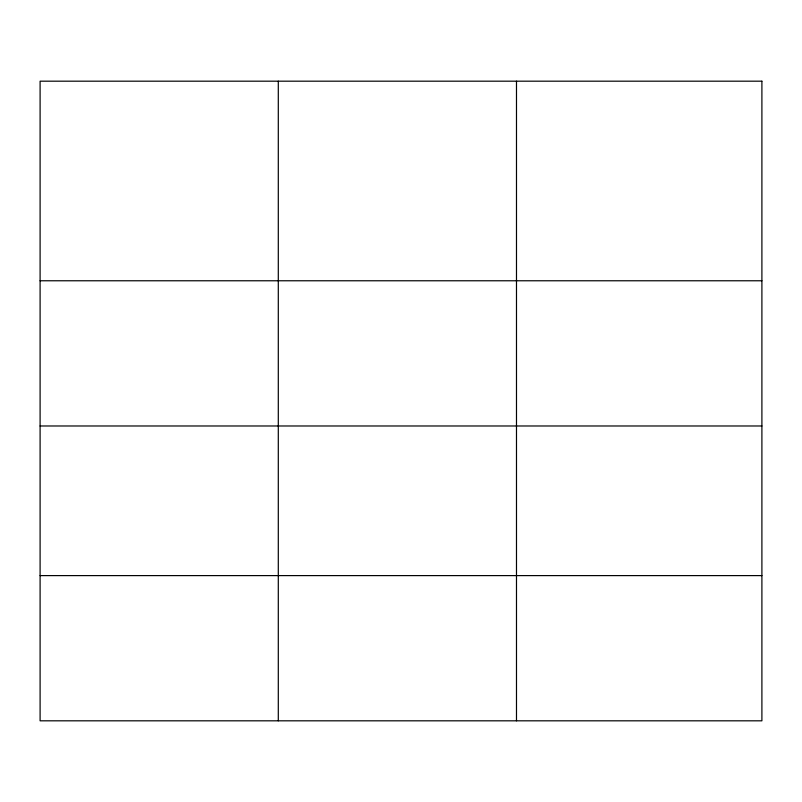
<?xml version="1.0" encoding="UTF-8"?>
<svg xmlns="http://www.w3.org/2000/svg" width="802" height="802" viewBox="0 0 802 802"><rect width="100%" height="100%" fill="white"/><g stroke="black" fill="none" stroke-linecap="round" stroke-linejoin="round"><path stroke-width="1.2" d="M40.1 280.77L761.9 280.77M40.1 425.982L761.9 425.982M40.1 575.605L761.9 575.605M516.488 81.182L516.488 720.818M278.294 81.182L278.294 720.818M761.9 81.182L40.1 81.182L40.1 720.818L761.9 720.818L761.9 81.182"/></g></svg>
